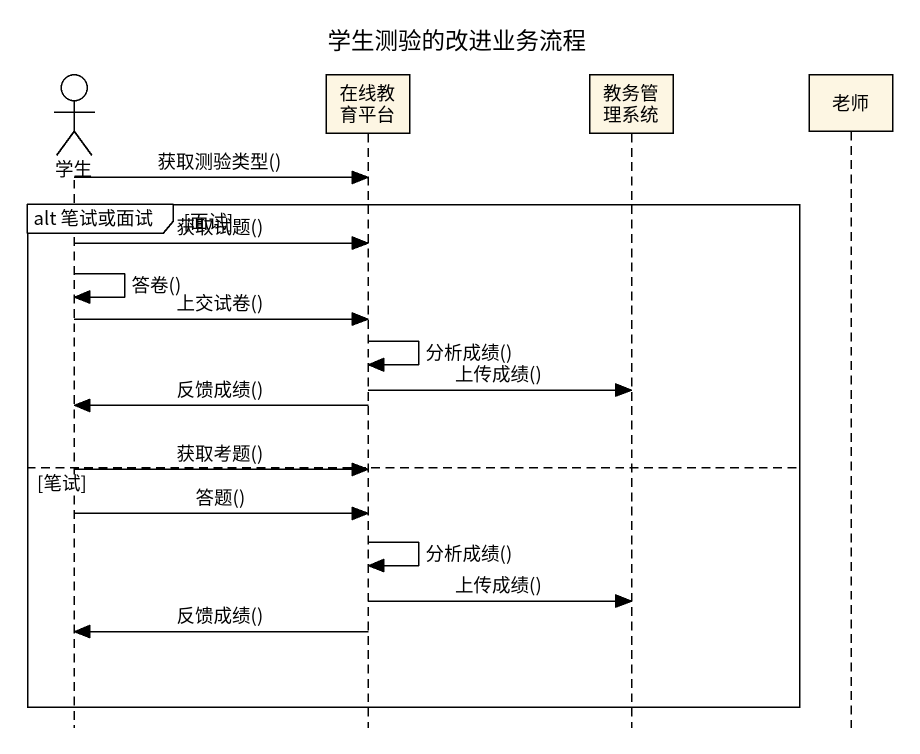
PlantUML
@startuml
title 学生测验的改进业务流程
hide footbox
actor 学生
participant 在线教育平台
participant 教务管理系统
participant 老师

学生 -> 在线教育平台 : 获取测验类型()
group alt 笔试或面试 [面试]
  学生 -> 在线教育平台 : 获取试题()
  学生 -> 学生 : 答卷()
  学生 -> 在线教育平台 : 上交试卷()
  在线教育平台 -> 在线教育平台 : 分析成绩()
  在线教育平台 -> 教务管理系统 : 上传成绩()
  在线教育平台 -> 学生 : 反馈成绩()
else 笔试
  学生 -> 在线教育平台 : 获取考题()
  学生 -> 在线教育平台 : 答题()
  在线教育平台 -> 在线教育平台 : 分析成绩()
  在线教育平台 -> 教务管理系统 : 上传成绩()
  在线教育平台 -> 学生 : 反馈成绩()
end
@enduml
